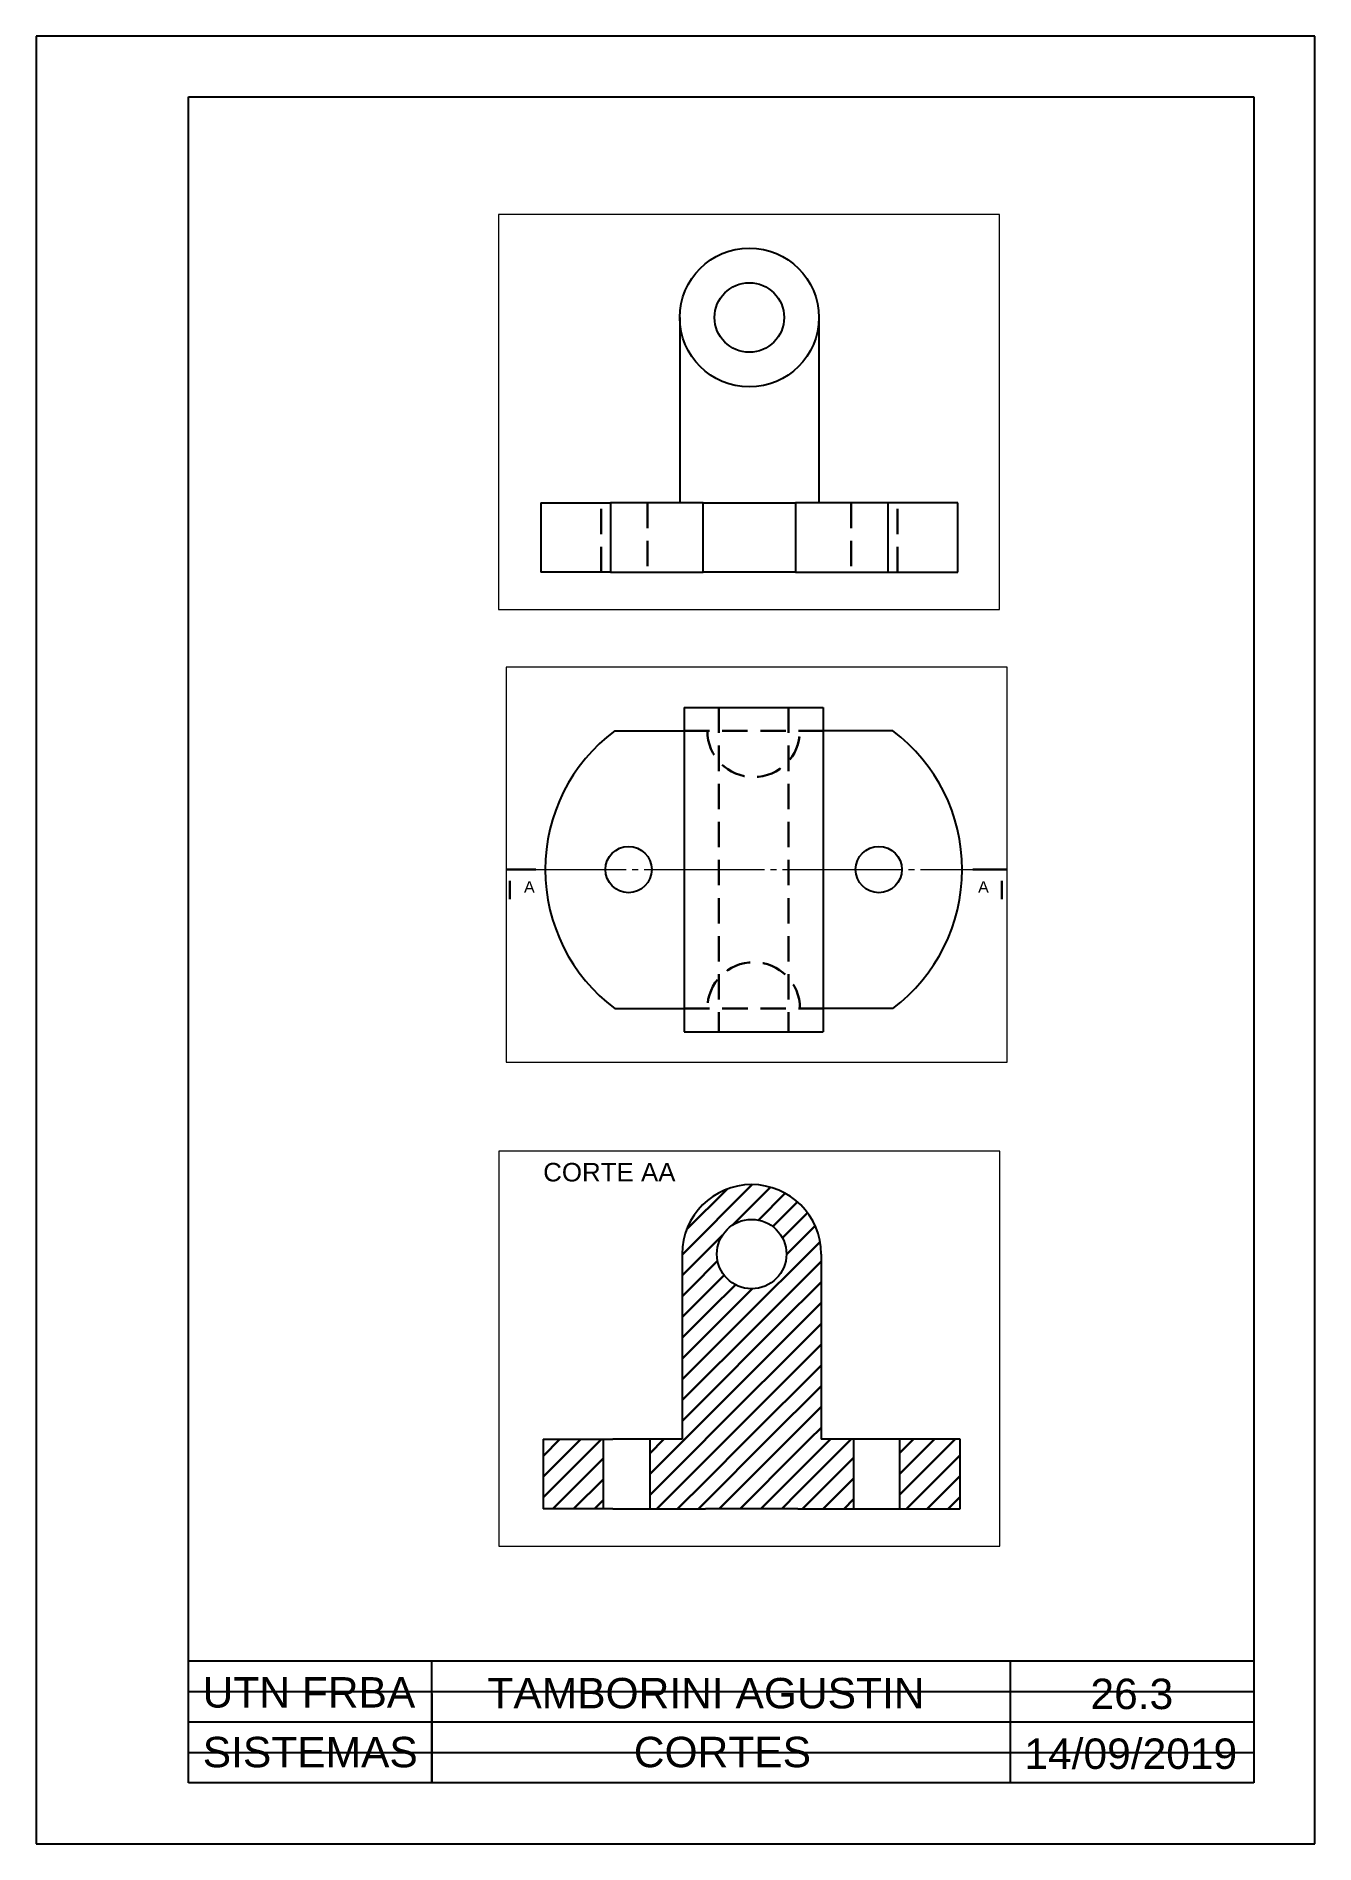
# Paper-space layout 'Presentación1' of a CAD drawing. Header units: millimetres. Extents: x 312 to 522, y -51 to 246.
# The model-space entities are those that its viewports show. They can reach past a viewport. Long polylines and large blocks are cut down to what shows.
import ezdxf

# ---------------------------------------------------------------- set-up
doc = ezdxf.new("R2010")
doc.units = ezdxf.units.MM
doc.linetypes.add('JIS_08_15', pattern=[17.25, 15, -0.75, 0.75, -0.75])
doc.linetypes.add('LÍNEAS_OCULTAS2', pattern=[4.7625, 3.175, -1.5875])
for name, color, linetype, lineweight in [('Corte - Linea Gruesa', 7, 'JIS_08_15', 30), ('Cortes', 7, 'JIS_08_15', 5), ('No Visibles', 210, 'LÍNEAS_OCULTAS2', 30), ('Punteadas', 7, 'LÍNEAS_OCULTAS2', 30), ('Rotulo', 7, 'Continuous', 25)]:
    doc.layers.add(name, color=color, linetype=linetype, lineweight=lineweight)
doc.layers.add('Rotulo - Finas', color=61, linetype='Continuous', plot=False)
doc.layers.add('VP', color=10, linetype='Continuous', plot=False)
doc.styles.get("Standard").update_dxf_attribs({"font": 'arial.ttf'})

msp = doc.modelspace()

# ---------------------------------------------------------------- hatches: boundary and pattern name
at = {"layer": 'No Visibles'}
h = msp.add_hatch(dxfattribs=at)
h.set_pattern_fill('ANSI31')
h.paths.add_polyline_path([(2680.95, 2484.96, 1), (2650.95, 2484.96, 1)])
h.paths.add_polyline_path([(2658.45, 2484.96, -1), (2673.45, 2484.96, -1)], flags=16)
h = msp.add_hatch(dxfattribs=at)
h.set_pattern_fill('ANSI31')
h.paths.add_polyline_path([(2680.95, 2484.96, -1), (2650.95, 2484.96), (2650.95, 2444.96), (2655.95, 2444.96), (2675.95, 2444.96), (2680.95, 2444.96)])
h = msp.add_hatch(dxfattribs=at)
h.set_pattern_fill('ANSI31')
h.paths.add_polyline_path([(2633.95, 2444.96), (2620.95, 2444.96), (2620.95, 2429.96), (2633.95, 2429.96)])
h = msp.add_hatch(dxfattribs=at)
h.set_pattern_fill('ANSI31')
h.paths.add_polyline_path([(2655.95, 2444.96), (2643.95, 2444.96), (2643.95, 2429.96), (2655.95, 2429.96)])
h = msp.add_hatch(dxfattribs=at)
h.set_pattern_fill('ANSI31')
h.paths.add_polyline_path([(2675.95, 2444.96), (2655.95, 2444.96), (2655.95, 2429.96), (2675.95, 2429.96)])
h = msp.add_hatch(dxfattribs=at)
h.set_pattern_fill('ANSI31')
h.paths.add_polyline_path([(2687.95, 2444.96), (2675.95, 2444.96), (2675.95, 2429.96), (2687.95, 2429.96)])
h = msp.add_hatch(dxfattribs=at)
h.set_pattern_fill('ANSI31')
h.paths.add_polyline_path([(2710.95, 2444.96), (2697.95, 2444.96), (2697.95, 2429.96), (2710.95, 2429.96)])

# ---------------------------------------------------------------- linework, layer by layer
for p, q in [((2515.18, 2484.97), (2515.18, 2444.97)), ((2545.18, 2484.97), (2545.18, 2444.97)), ((2650.95, 2484.96), (2650.95, 2444.96)), ((2680.95, 2484.96), (2680.95, 2444.96)), ((2485.18, 2444.97), (2500.18, 2444.97)), ((2485.18, 2444.97), (2485.18, 2429.97)), ((2520.18, 2444.97), (2500.18, 2444.97)), ((2500.18, 2444.97), (2500.18, 2429.97)), ((2520.18, 2429.97), (2520.18, 2444.97)), ((2520.18, 2444.97), (2540.18, 2444.97)), ((2540.18, 2444.97), (2540.18, 2429.97)), ((2560.18, 2444.97), (2540.18, 2444.97)), ((2560.18, 2429.97), (2560.18, 2444.97)), ((2575.18, 2444.97), (2560.18, 2444.97)), ((2575.18, 2429.97), (2575.18, 2444.97)), ((2620.95, 2444.96), (2635.95, 2444.96)), ((2620.95, 2444.96), (2620.95, 2429.96)), ((2633.95, 2429.96), (2633.95, 2444.96)), ((2650.95, 2444.96), (2635.95, 2444.96)), ((2643.95, 2444.96), (2643.95, 2429.96)), ((2695.95, 2444.96), (2680.95, 2444.96)), ((2687.95, 2444.96), (2687.95, 2429.96)), ((2710.95, 2444.96), (2695.95, 2444.96)), ((2697.95, 2429.96), (2697.95, 2444.96)), ((2710.95, 2429.96), (2710.95, 2444.96)), ((2500.18, 2429.97), (2485.18, 2429.97)), ((2500.18, 2429.97), (2520.18, 2429.97)), ((2540.18, 2429.97), (2520.18, 2429.97)), ((2540.18, 2429.97), (2560.18, 2429.97)), ((2560.18, 2429.97), (2575.18, 2429.97)), ((2635.95, 2429.96), (2620.95, 2429.96)), ((2635.95, 2429.96), (2655.95, 2429.96)), ((2675.95, 2429.96), (2655.95, 2429.96)), ((2675.95, 2429.96), (2695.95, 2429.96)), ((2695.95, 2429.96), (2710.95, 2429.96)), ((2515.18, 2419.37), (2545.18, 2419.37)), ((2515.18, 2419.37), (2515.18, 2349.39)), ((2545.18, 2419.37), (2545.18, 2349.39)), ((2500.18, 2414.39), (2515.18, 2414.39)), ((2560.18, 2414.39), (2545.18, 2414.39)), ((2500.18, 2354.39), (2515.18, 2354.39)), ((2560.18, 2354.39), (2545.18, 2354.39)), ((2515.18, 2349.39), (2545.18, 2349.39))]:
    msp.add_line(p, q)
for centre, radius in [((2530.18, 2484.97), 15), ((2530.18, 2484.97), 7.5), ((2665.95, 2484.96), 7.5), ((2503.18, 2384.39), 5), ((2557.18, 2384.39), 5)]:
    msp.add_circle(centre, radius)
for centre, radius, start, end in [((2665.95, 2484.96), 15, 0, 180), ((2522.68, 2384.39), 37.5, 126.8699, 233.1301), ((2537.68, 2384.39), 37.5, 306.8699, 53.1301)]:
    msp.add_arc(centre, radius, start, end)
at = {"layer": 'Corte - Linea Gruesa'}
for p, q in [((2483.18, 2384.39), (2473.18, 2384.39)), ((2477.57, 2381.99), (2477.57, 2377.99)), ((2587.51, 2384.39), (2577.51, 2384.39)), ((2583.74, 2381.99), (2583.74, 2377.99))]:
    msp.add_line(p, q, dxfattribs=at)
at = {"layer": 'Cortes'}
msp.add_line((2476.64, 2384.39), (2585.51, 2384.39), dxfattribs=at)
for points in [[(2477.57, 2371.99, 0, 0, 0), (2477.57, 2381.99, 5, 0, 0)], [(2583.74, 2371.99, 0, 0, 0), (2583.74, 2381.99, 5, 0, 0)]]:
    msp.add_lwpolyline(points, format="xyseb", dxfattribs=at)
at = {"layer": 'Punteadas'}
for p, q in [((2498.18, 2429.97), (2498.18, 2444.97)), ((2508.18, 2444.97), (2508.18, 2429.97)), ((2552.18, 2444.97), (2552.18, 2429.97)), ((2562.18, 2429.97), (2562.18, 2444.97)), ((2522.68, 2419.39), (2522.68, 2349.39)), ((2537.68, 2419.39), (2537.68, 2349.39)), ((2515.16, 2414.37), (2545.16, 2414.39)), ((2515.18, 2354.39), (2545.18, 2354.39))]:
    msp.add_line(p, q, dxfattribs=at)
for centre, start, end in [((2530.16, 2414.38), 180.0417, 0.0417), ((2530.18, 2354.39), 0, 180)]:
    msp.add_arc(centre, 10, start, end, dxfattribs=at)

# ---------------------------------------------------------------- texts
at = {"attachment_point": 1}
for s, width, insert, char_height in [('CORTE AA', 28.667, (2620.95, 2504.65), 4), ('A', 2.2868, (2480.59, 2381.89), 2.5), ('A', 2.2868, (2578.61, 2381.89), 2.5)]:
    msp.add_mtext_dynamic_manual_height_columns(s, width=width, gutter_width=12.5, heights=[0], dxfattribs=dict(at, insert=insert, char_height=char_height))

psp = doc.layouts.new('Presentación1')

# ---------------------------------------------------------------- linework, layer by layer
at = {"layer": 'Rotulo'}
for p, q in [((311.87, 245.92), (311.87, -51.08)), ((521.87, 245.92), (311.87, 245.92)), ((521.87, -51.08), (521.87, 245.92)), ((336.87, 235.92), (511.87, 235.92)), ((336.87, -41.08), (336.87, 235.92)), ((511.87, 235.92), (511.87, -41.08)), ((511.87, -21.08), (336.87, -21.08)), ((376.87, -41.08), (376.87, -21.08)), ((471.87, -41.08), (471.87, -21.08)), ((376.87, -26.36), (376.87, -41.08)), ((511.87, -31.08), (336.87, -31.08)), ((511.87, -41.08), (336.87, -41.08)), ((311.87, -51.08), (521.87, -51.08))]:
    psp.add_line(p, q, dxfattribs=at)
at = {"layer": 'Rotulo - Finas'}
for p, q in [((336.87, -26.08), (511.87, -26.08)), ((336.87, -36.08), (511.87, -36.08))]:
    psp.add_line(p, q, dxfattribs=at)

# ---------------------------------------------------------------- texts
at = {"layer": 'Rotulo', "char_height": 5, "attachment_point": 5}
for s, width, insert in [('UTN FRBA', 39.903, (356.67, -26.23)), ('TAMBORINI AGUSTIN', 95, (421.88, -26.36)), ('26.3', 39.903, (491.82, -26.48)), ('SISTEMAS', 39.903, (356.89, -36.04)), ('CORTES', 95, (424.58, -36.03)), ('14/09/2019', 39.903, (491.65, -36.31))]:
    psp.add_mtext_dynamic_manual_height_columns(s, width=width, gutter_width=12.5, heights=[0], dxfattribs=dict(at, insert=insert))

# ---------------------------------------------------------------- viewports
at = {"layer": 'VP'}
psp.add_viewport(center=(428.94, 184.14), size=(82.28, 64.8954), view_center_point=(2530.1, 2464.53), view_height=85.2952, dxfattribs=at)
at = {"layer": 'VP', "view_target_point": (2531.79, 2385.44)}
psp.add_viewport(center=(430.22, 109.78), size=(82.28, 64.8954), view_center_point=(-0.95, 0), view_height=85.2952, status=3, dxfattribs=at)
at = {"layer": 'VP'}
psp.add_viewport(center=(428.98, 30.26), size=(82.28, 64.8954), view_center_point=(2665.42, 2464.52), view_height=85.2952, status=4, dxfattribs=at)

doc.saveas('drawing.dxf')
